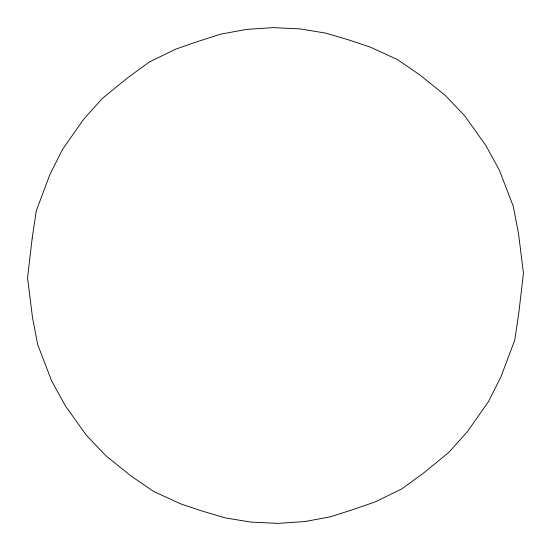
<?xml version="1.0" encoding="UTF-8"?>
<svg xmlns="http://www.w3.org/2000/svg" width="551" height="551" viewBox="0 0 551 551"><rect width="100%" height="100%" fill="white"/><g stroke="black" fill="none" stroke-linecap="round" stroke-linejoin="round"><path stroke-width="0.83" d="M32.165 238.294L27.55 277.835L32.461 317.293L37.702 344.637L51.649 380.899L65.204 405.584L86.397 435.324L105.882 455.725L131.427 476.271L153.55 491.409L180.377 503.745L200.97 510.687L224.939 517.816L250.877 522.1L277.787 523.374L304.627 521.59L330.373 516.824L354.038 509.248L375.19 501.906L401.5 489.068L422.982 473.523L448.714 452.495L467.338 431.736L488.482 401.596L501.004 376.664L514.73 340.139L518.835 312.706L523.45 273.165L518.539 233.707L513.298 206.363L499.351 170.101L485.796 145.416L464.603 115.676L445.125 95.275L419.573 74.729L397.45 59.591L370.623 47.255L350.03 40.313L326.061 33.184L300.123 28.9L273.213 27.626L246.373 29.41L220.627 34.176L196.962 41.752L175.81 49.094L149.5 61.932L128.018 77.477L102.286 98.505L83.662 119.264L62.518 149.404L49.996 174.336L36.27 210.861L32.165 238.294"/></g></svg>
